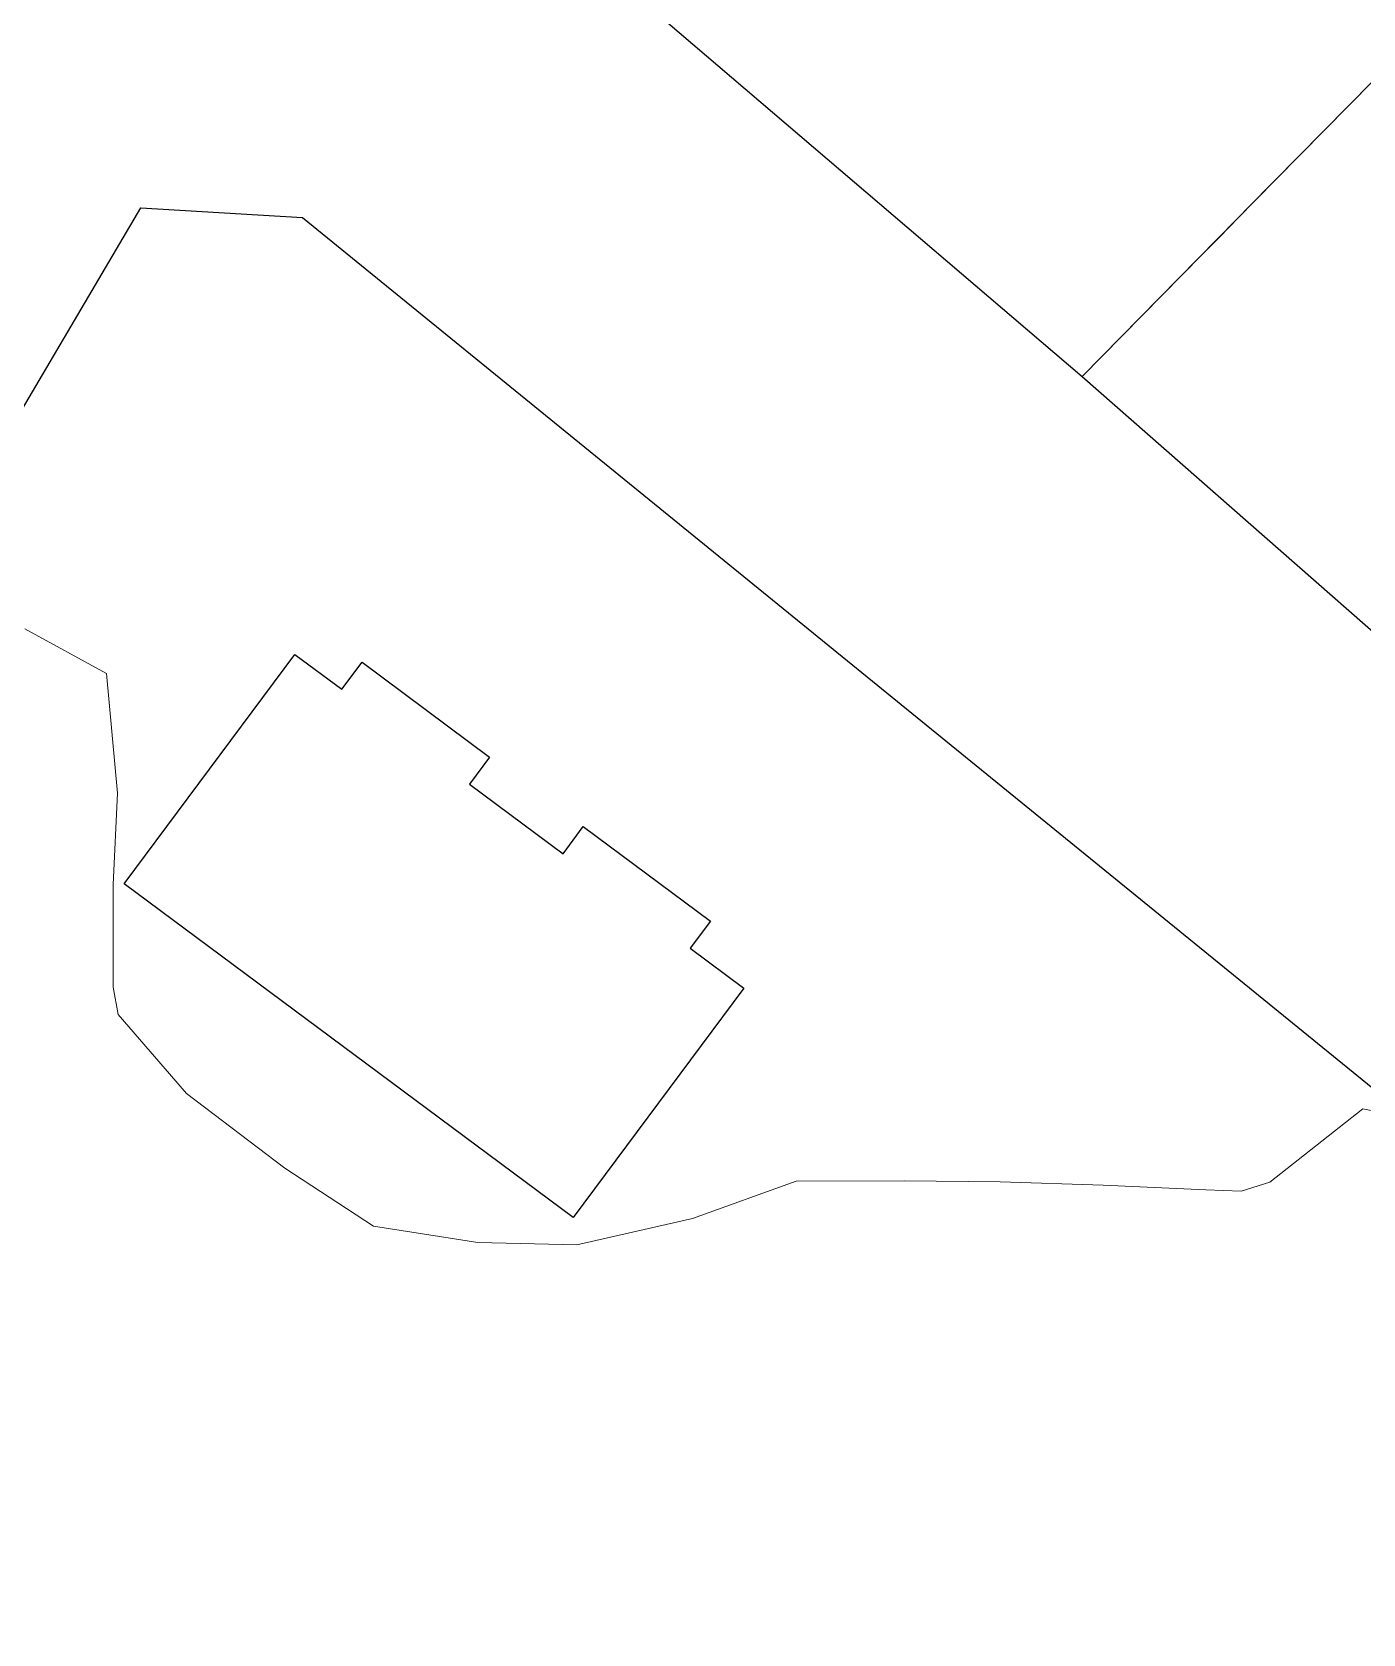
# Model space of a CAD drawing. Header units: millimetres. Extents: x 72 to 2826, y -203 to 794.
# Drawn here: x 1844.87 to 1874.43, y 129.79 to 165.36 of the extents above; entities that cross this region are included whole.
import ezdxf

# ---------------------------------------------------------------- set-up
doc = ezdxf.new("R2010")
doc.units = ezdxf.units.MM
doc.layers.add('01_Fina', color=250, linetype='Continuous', lineweight=15)
doc.layers.add('Traza Urbana', color=7, linetype='Continuous')

msp = doc.modelspace()

# ---------------------------------------------------------------- linework, layer by layer
at = {"layer": '01_Fina', "color": 252, "linetype": 'Continuous', "lineweight": 9, "true_color": 0x939598}
msp.add_lwpolyline([(1844.716, 152.11), (1846.526, 151.12), (1846.776, 148.46), (1846.676, 146.43), (1846.676, 144.15), (1846.786, 143.54), (1848.306, 141.79), (1850.486, 140.13), (1852.456, 138.84), (1854.776, 138.48), (1856.976, 138.43), (1859.546, 139.01), (1861.846, 139.84), (1864.246, 139.85), (1866.376, 139.83), (1868.666, 139.75), (1870.946, 139.65), (1871.726, 139.62), (1872.366, 139.82), (1874.426, 141.45), (1876.646, 141)], dxfattribs=at)
at = {"layer": 'Traza Urbana'}
for points in [[(1911.279, 112.114), (1923.377, 102.28), (1913.403, 84.947), (1900.62, 62.731), (1894.71, 52.46), (1888.83, 42.241), (1878.717, 24.665), (1874.12, 15.62), (1864.287, 23.9), (1848.123, 37.786), (1839.998, 44.081), (1829.838, 52.47), (1819.936, 60.752), (1809.47, 69.506), (1798.255, 78.185), (1847.293, 161.459), (1850.885, 161.241)], [(1856.891, 139.035), (1846.924, 146.446), (1850.713, 151.541), (1851.757, 150.766), (1852.204, 151.368), (1855.037, 149.261), (1854.589, 148.659), (1856.668, 147.114), (1857.115, 147.716), (1859.94, 145.615), (1859.492, 145.014), (1860.68, 144.13)]]:
    msp.add_lwpolyline(points, close=True, dxfattribs=at)
at = {"layer": 'Traza Urbana', "color": 7, "linetype": 'Continuous', "invisible_edges": 5}
for points in [[(1849.601, 180.829), (1875.277, 164.91), (1878.577, 168.26), (1852.857, 184.206)], [(1849.601, 180.829), (1875.277, 164.91), (1878.577, 168.26), (1852.857, 184.206)], [(1846.267, 177.37), (1871.901, 161.477), (1875.277, 164.91), (1849.601, 180.829)], [(1846.267, 177.37), (1871.901, 161.477), (1875.277, 164.91), (1849.601, 180.829)], [(1848.387, 174.97), (1871.238, 160.802), (1871.901, 161.477), (1846.267, 177.37)], [(1848.387, 174.97), (1871.238, 160.802), (1871.901, 161.477), (1846.267, 177.37)], [(1849.567, 173.62), (1870.86, 160.418), (1871.238, 160.802), (1848.387, 174.97)], [(1849.567, 173.62), (1870.86, 160.418), (1871.238, 160.802), (1848.387, 174.97)], [(1868.197, 157.71), (1868.197, 157.71), (1870.86, 160.418), (1849.567, 173.62)], [(1868.197, 157.71), (1868.197, 157.71), (1870.86, 160.418), (1849.567, 173.62)], [(1872.493, 162.079), (1881.797, 156.31), (1884.882, 158.955), (1875.277, 164.91)], [(1872.493, 162.079), (1881.797, 156.31), (1884.882, 158.955), (1875.277, 164.91)], [(1868.197, 157.71), (1877.03, 152.233), (1881.797, 156.31), (1872.493, 162.079)], [(1868.197, 157.71), (1877.03, 152.233), (1881.797, 156.31), (1872.493, 162.079)], [(1875.717, 151.11), (1875.717, 151.11), (1877.03, 152.233), (1868.197, 157.71)], [(1875.717, 151.11), (1875.717, 151.11), (1877.03, 152.233), (1868.197, 157.71)]]:
    msp.add_3dface(points, dxfattribs=at)

doc.saveas('drawing.dxf')
